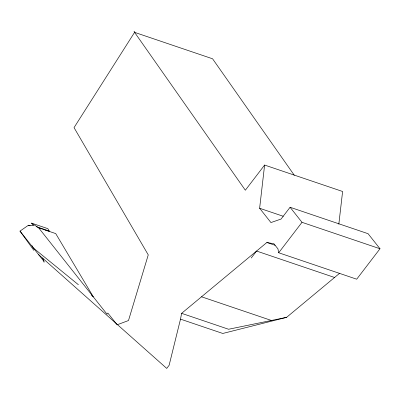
<?xml version="1.0" encoding="UTF-8"?>
<svg xmlns="http://www.w3.org/2000/svg" width="400" height="400" viewBox="0 0 400 400"><rect width="100%" height="100%" fill="white"/><g stroke="black" fill="none" stroke-linecap="round" stroke-linejoin="round"><path stroke-width="0.6" d="M38.65 254.665L166.73 368.41L169.125 365.285L180.505 319.135L181.615 313.335L266.87 242.485L273.945 243.81L277.945 248.86L278.7 252.765L356.695 279.195L380 248.755L368.08 233.7L290.085 207.265L281.07 219.04L270.945 222.57L259.625 208.265L264.61 165.055L342.605 191.49L338.83 224.205M264.61 165.055L245.34 190.225L134.045 31.59L134.635 32.265L74.04 127.63L148.255 254.88L128.485 320.54L117.135 324.795L107.855 313.075L107.01 314.17L38.625 227.79L31.505 223.115L33.585 225.74L28.44 225.245L20 231.11L33.86 250.365M251.235 258.015L256.57 251.045L334.565 277.48M278.7 252.765L302.005 222.32L380 248.755M180.505 319.135L222.78 333.46L286.585 317.355L339.715 273.2M286.585 317.355L228.575 329.25L181.615 313.335M45.685 230.42L49.25 231.05L47.82 228.645L31.505 223.115M134.58 32.355L212.575 58.79L294.3 175.275M259.625 208.265L283.26 216.275M266.87 242.485L275.145 245.29M36.485 226.725L49.25 231.05M38.625 227.79L55.73 233.59L93.36 296.925L91.54 295.23M28.44 225.245L30.15 225.825M201.53 296.785L271.4 320.465M78.41 284.73L33.37 248.005L32.84 247.105M290.085 207.265L302.005 222.32M20 231.11L43.945 261.35L44.085 262.285M31.955 245.62L32.58 246.67M42.68 257.945L43.945 261.35"/></g></svg>
